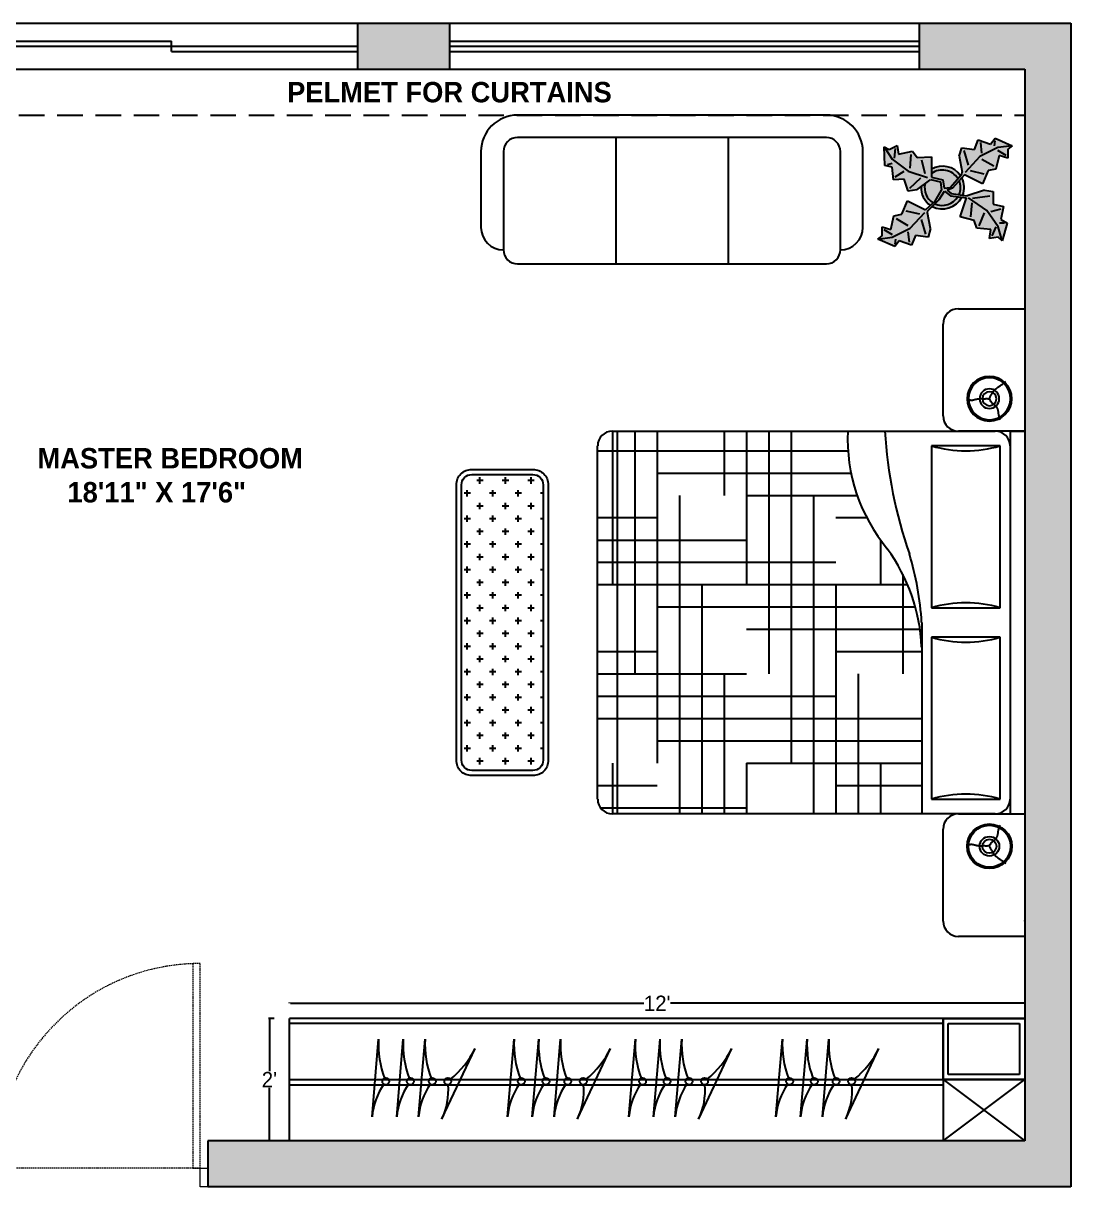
# Model space of a CAD drawing. Header units: inches. Extents: x 9636 to 21597, y -10243 to 557.
# Drawn here: x 15769.1 to 15974.3, y -7316.8 to -7088.8 of the extents above; entities that cross this region are included whole.
import ezdxf

# ---------------------------------------------------------------- set-up
doc = ezdxf.new("R2010")
doc.units = ezdxf.units.IN
doc.header["$MEASUREMENT"] = 0
for name, pattern in [('DASHED', [0.75, 0.5, -0.25]), ('DASHED2', [0.375, 0.25, -0.125]), ('HIDDEN', [0.375, 0.25, -0.125])]:
    doc.linetypes.add(name, pattern=pattern)
for name, color, linetype in [('A-Door-Frame', 1, 'Continuous'), ('A-Door-Swing', 8, 'HIDDEN'), ('IEL-HATCH-002', 7, 'Continuous'), ('TEFRİŞ', 11, 'Continuous')]:
    doc.layers.add(name, color=color, linetype=linetype)
doc.layers.add('Furniture', color=251, linetype='Continuous', lineweight=18)
doc.styles.add('HEMI', font='stylu.ttf')
doc.styles.add('MtXpl_Stylus_BT', font='')
doc.styles.get('MtXpl_Stylus_BT').set_extended_font_data('Stylus BT', bold=True)
pattern_1 = [(360, (15140.8, -3943.8), (744, 744), [744, -744]), (360, (15140.8, -4067.8), (744, 744), [744, -744]), (360, (15140.8, -4191.8), (744, 744), [744, -744]), (360, (15140.8, -4315.8), (744, 744), [744, -744]), (360, (15140.8, -4439.8), (744, 744), [744, -744]), (360, (15140.8, -4563.8), (744, 744), [744, -744]), (360, (15140.8, -4687.8), (744, 744), [744, -744]), (270, (15884.8, -3943.8), (-744, -744), [744, -744]), (270, (16008.8, -3943.8), (-744, -744), [744, -744]), (270, (16132.8, -3943.8), (-744, -744), [744, -744]), (270, (16256.8, -3943.8), (-744, -744), [744, -744]), (270, (16380.8, -3943.8), (-744, -744), [744, -744]), (270, (16504.8, -3943.8), (-744, -744), [744, -744]), (270, (16628.8, -3943.8), (-744, -744), [744, -744])]

msp = doc.modelspace()

# ---------------------------------------------------------------- hatches: boundary and pattern name
at = {"layer": 'IEL-HATCH-002', "true_color": 0x939598, "transparency": 33554687}
h = msp.add_hatch(color=252, dxfattribs=at)
h.dxf.hatch_style = 1
h.paths.add_polyline_path([(15546.79, -7088.83), (15504.29, -7088.83), (15504.29, -7190.83), (15507.96, -7190.83), (15513.29, -7190.83), (15513.29, -7102.83), (15518.29, -7102.83), (15518.29, -7097.83), (15546.79, -7097.83)])
h.paths.add_polyline_path([(15654.79, -7088.83), (15630.79, -7088.83), (15630.79, -7097.83), (15654.79, -7097.83)])
h.paths.add_polyline_path([(15733.29, -7088.83), (15654.79, -7088.83), (15654.79, -7307.83), (15661.29, -7307.83), (15661.29, -7097.83), (15733.29, -7097.83)])
h.paths.add_polyline_path([(15762.29, -7307.83), (15738.29, -7307.83), (15738.29, -7193.83), (15734.62, -7193.83), (15733.29, -7193.83), (15733.29, -7307.83), (15661.29, -7307.83), (15654.79, -7307.83), (15654.79, -7316.83), (15661.29, -7316.83), (15733.29, -7316.83), (15762.29, -7316.83), (15762.29, -7313.16)])
h.paths.add_polyline_path([(15654.79, -7307.83), (15513.29, -7307.83), (15513.29, -7288.12), (15513.29, -7244.83), (15522.79, -7244.83), (15522.79, -7239.83), (15513.29, -7239.83), (15513.29, -7232.83), (15504.29, -7232.83), (15504.29, -7316.83), (15654.79, -7316.83)])
h.paths.add_polyline_path([(15974.29, -7088.83), (15944.69, -7088.83), (15944.69, -7097.83), (15965.29, -7097.83), (15965.29, -7289.83), (15965.29, -7295.83), (15965.29, -7307.83), (15805.29, -7307.83), (15805.29, -7316.83), (15974.29, -7316.83)])
h.paths.add_polyline_path([(15852.69, -7088.83), (15834.69, -7088.83), (15834.69, -7097.83), (15852.69, -7097.83)], flags=17)
h.paths.add_polyline_path([(15761.69, -7088.83), (15733.29, -7088.83), (15733.29, -7163.83), (15738.29, -7163.83), (15738.29, -7097.83), (15761.69, -7097.83)])
h = msp.add_hatch(color=252, dxfattribs=at)
h.dxf.hatch_style = 1
h.set_gradient(color1=(88, 186, 72), color2=(19, 103, 52), name='CYLINDER')
h.paths.add_polyline_path([(15951.16, -7121.17), (15953.46, -7118.55), (15956.99, -7120.3), (15958.11, -7117.7), (15959.65, -7117.41), (15960.28, -7114.74), (15961.97, -7115.23), (15961.97, -7113.47), (15962.81, -7112.83), (15959.5, -7111.36), (15958.59, -7112.49), (15956.19, -7111.65), (15955.42, -7113.55), (15952.96, -7113.21), (15952.47, -7114.9), (15953.04, -7117.99), (15952.99, -7118.39), (15950.66, -7120.98), (15949.51, -7121.17), (15949.23, -7119.51), (15947.01, -7118.96), (15947.04, -7115.03), (15944.21, -7115.16), (15943.27, -7113.9), (15940.59, -7114.51), (15940.29, -7112.77), (15938.71, -7113.55), (15937.77, -7113.07), (15937.9, -7116.69), (15939.32, -7117.01), (15939.61, -7119.53), (15941.66, -7119.39), (15942.43, -7121.76), (15944.16, -7121.46), (15946.69, -7119.59), (15946.85, -7119.43), (15948.8, -7119.88), (15949.01, -7121.53), (15947.75, -7123.69), (15945.85, -7125.4), (15942.32, -7123.65), (15941.2, -7126.25), (15939.66, -7126.54), (15939.03, -7129.21), (15937.34, -7128.72), (15937.34, -7130.48), (15936.5, -7131.12), (15939.81, -7132.59), (15940.72, -7131.46), (15943.12, -7132.3), (15943.89, -7130.4), (15946.35, -7130.74), (15946.84, -7129.05), (15946.27, -7125.96), (15946.32, -7125.56), (15948.51, -7123.37), (15949.58, -7121.72), (15950.75, -7122.62), (15953.89, -7123.02), (15952.65, -7126.75), (15955.38, -7127.49), (15955.88, -7128.99), (15958.62, -7129.24), (15958.37, -7130.98), (15960.11, -7130.73), (15960.86, -7131.47), (15961.85, -7127.99), (15960.61, -7127.25), (15961.11, -7124.76), (15959.12, -7124.26), (15959.12, -7121.77), (15957.37, -7121.52), (15954.02, -7122.63), (15950.87, -7122.17), (15950.09, -7121.53)])
h = msp.add_hatch(color=252, dxfattribs=at)
h.dxf.hatch_style = 1
h.paths.add_polyline_path([(15947.02, -7118.26), (15947.01, -7118.96), (15949.23, -7119.51), (15949.51, -7121.17), (15950.66, -7120.98), (15952.21, -7119.26, 0.422139)])
h.paths.add_polyline_path([(15949.01, -7121.53), (15948.8, -7119.88), (15946.85, -7119.43), (15946.69, -7119.59), (15945.76, -7120.28, 0.320152), (15947.37, -7124.03), (15947.75, -7123.69)])
h.paths.add_polyline_path([(15952.23, -7122.8), (15950.75, -7122.62), (15949.58, -7121.72), (15948.51, -7123.37), (15947.65, -7124.23, 0.36519)])
h.paths.add_polyline_path([(15952.45, -7119.7), (15951.16, -7121.17), (15950.09, -7121.53), (15950.87, -7122.17), (15952.43, -7122.4, 0.188383)])
h = msp.add_hatch(color=252, dxfattribs=at)
h.dxf.hatch_style = 1
h.paths.add_polyline_path([(15947.02, -7117.41), (15947.02, -7118.26, -0.422139), (15952.21, -7119.26), (15952.72, -7118.7, 0.390322)])
h.paths.add_polyline_path([(15952.96, -7119.12), (15952.45, -7119.7, -0.188383), (15952.43, -7122.4), (15953.16, -7122.51, 0.204823)])
h.paths.add_polyline_path([(15952.98, -7122.9), (15952.23, -7122.8, -0.36519), (15947.65, -7124.23), (15947.16, -7124.71, 0.411659)])
h = msp.add_hatch(color=252, dxfattribs=at)
h.dxf.hatch_style = 1
h.paths.add_polyline_path([(15945.76, -7120.28), (15944.97, -7120.85, 0.259563), (15946.82, -7124.52), (15947.37, -7124.03, -0.320152)])
h = msp.add_hatch(dxfattribs=at)
h.set_pattern_fill('AR-PARQ1', color=252, scale=62, angle=-90)
h.set_pattern_definition(pattern_1)
h.paths.add_polyline_path([(15945.1, -7243.76), (15945.1, -7211.06, 0.147224), (15938.37, -7191.83, -0.185244), (15930.62, -7168.76), (15884.52, -7168.76, 0.414214), (15881.63, -7171.64), (15881.63, -7240.87, 0.414214), (15884.52, -7243.76)])
h = msp.add_hatch(dxfattribs=at)
h.set_pattern_fill('AR-PARQ1', color=252, scale=62, angle=-90)
h.set_pattern_definition(pattern_1)
h.paths.add_polyline_path([(15945.1, -7243.76), (15945.1, -7211.06, 0.147224), (15938.37, -7191.83, -0.185244), (15930.62, -7168.76), (15884.52, -7168.76, 0.414214), (15881.63, -7171.64), (15881.63, -7240.87, 0.414214), (15884.52, -7243.76)])
h = msp.add_hatch(dxfattribs=at)
h.set_pattern_fill('CROSS', color=252, scale=10, angle=90)
h.set_pattern_definition([(90, (16588.588, -10484.056), (-2.5, 2.5), [1.25, -3.75]), (180, (16589.213, -10483.431), (-2.5, -2.5), [1.25, -3.75])])
h.paths.add_polyline_path([(15856.97, -7177.26, 0.414214), (15854.97, -7179.26), (15854.97, -7233.26, 0.414214), (15856.97, -7235.26), (15868.97, -7235.26, 0.414214), (15870.97, -7233.26), (15870.97, -7179.26, 0.414214), (15868.97, -7177.26)])

# ---------------------------------------------------------------- linework, layer by layer
at = {"color": 252, "true_color": 0x939598}
for p, q in [((15733.29, -7088.83), (15974.29, -7088.83)), ((15834.69, -7097.83), (15834.69, -7088.83)), ((15852.69, -7097.83), (15852.69, -7088.83)), ((15944.69, -7097.83), (15944.69, -7088.83)), ((15974.29, -7088.83), (15974.29, -7316.83)), ((15761.69, -7092.33), (15798.19, -7092.33)), ((15798.19, -7094.33), (15798.19, -7092.33)), ((15852.69, -7092.33), (15944.69, -7092.33)), ((15761.69, -7093.33), (15834.69, -7093.33)), ((15798.19, -7094.33), (15834.69, -7094.33)), ((15852.69, -7093.33), (15944.69, -7093.33)), ((15852.69, -7094.33), (15944.69, -7094.33)), ((15738.29, -7097.83), (15965.29, -7097.83)), ((15965.29, -7097.83), (15965.29, -7289.83)), ((15926.43, -7106.83), (15865.93, -7106.83)), ((15885.18, -7111.23), (15885.18, -7135.98)), ((15907.18, -7111.23), (15907.18, -7135.98)), ((15937.9, -7116.69), (15937.77, -7113.07)), ((15937.77, -7113.07), (15938.71, -7113.55)), ((15937.77, -7113.07), (15939.33, -7115.44)), ((15938.71, -7113.55), (15940.29, -7112.77)), ((15939.8, -7115.29), (15939.97, -7113.4)), ((15940.29, -7112.77), (15940.59, -7114.51)), ((15952.47, -7114.9), (15952.96, -7113.21)), ((15952.96, -7113.21), (15955.42, -7113.55)), ((15955.42, -7113.55), (15956.19, -7111.65)), ((15956.19, -7111.65), (15958.59, -7112.49)), ((15959.99, -7113.19), (15956.48, -7114.96)), ((15956.62, -7112.21), (15956.83, -7114.25)), ((15958.59, -7112.49), (15959.5, -7111.36)), ((15959.43, -7111.85), (15959.29, -7112.84)), ((15959.5, -7111.36), (15962.81, -7112.83)), ((15962.81, -7112.83), (15959.99, -7113.19)), ((15962.81, -7112.83), (15961.97, -7113.47)), ((15961.97, -7113.47), (15961.97, -7115.23)), ((15858.78, -7113.98), (15858.78, -7128.83)), ((15933.58, -7128.83), (15933.58, -7113.98)), ((15939.33, -7115.44), (15942.46, -7117.82)), ((15940.59, -7114.51), (15943.27, -7113.9)), ((15942.95, -7114.52), (15942.78, -7117.2)), ((15943.27, -7113.9), (15944.21, -7115.16)), ((15944.21, -7115.16), (15947.04, -7115.03)), ((15945.76, -7118.32), (15945.15, -7115.64)), ((15947.04, -7115.03), (15947.01, -7118.96)), ((15952.47, -7114.9), (15953.04, -7117.99)), ((15953.38, -7113.77), (15954.23, -7116.65)), ((15956.48, -7114.96), (15953.59, -7118.05)), ((15959.23, -7116.85), (15956.9, -7115.52)), ((15960.28, -7114.74), (15959.65, -7117.41)), ((15959.93, -7113.68), (15961.55, -7114.66)), ((15961.97, -7115.23), (15960.28, -7114.74)), ((15939.32, -7117.01), (15937.9, -7116.69)), ((15938.38, -7116.53), (15939.32, -7116.23)), ((15939.61, -7119.53), (15939.32, -7117.01)), ((15939.93, -7118.91), (15941.67, -7117.82)), ((15942.46, -7117.82), (15946.22, -7119.04)), ((15952.99, -7118.39), (15953.04, -7117.99)), ((15954.59, -7117.7), (15957.26, -7118.33)), ((15958.11, -7117.7), (15956.99, -7120.3)), ((15959.65, -7117.41), (15958.11, -7117.7)), ((15941.66, -7119.39), (15939.61, -7119.53)), ((15942.43, -7121.76), (15941.66, -7119.39)), ((15942.75, -7121.13), (15944.96, -7119.1)), ((15944.16, -7121.46), (15946.69, -7119.59)), ((15946.69, -7119.59), (15946.85, -7119.43)), ((15946.85, -7119.43), (15948.8, -7119.88)), ((15947.01, -7118.96), (15949.23, -7119.51)), ((15948.8, -7119.88), (15948.8, -7119.88)), ((15948.8, -7119.88), (15949.01, -7121.53)), ((15949.23, -7119.51), (15949.51, -7121.17)), ((15950.66, -7120.98), (15952.99, -7118.39)), ((15953.46, -7118.55), (15951.16, -7121.17)), ((15956.99, -7120.3), (15953.46, -7118.55)), ((15944.16, -7121.46), (15942.43, -7121.76)), ((15947.75, -7123.69), (15949.01, -7121.53)), ((15948.51, -7123.37), (15949.58, -7121.72)), ((15949.51, -7121.17), (15950.66, -7120.98)), ((15949.58, -7121.72), (15950.75, -7122.62)), ((15951.16, -7121.17), (15950.09, -7121.53)), ((15950.09, -7121.53), (15950.87, -7122.17)), ((15950.75, -7122.62), (15953.89, -7123.02)), ((15950.87, -7122.17), (15954.02, -7122.63)), ((15957.37, -7121.52), (15954.02, -7122.63)), ((15955.05, -7123.08), (15958.46, -7122.67)), ((15957.37, -7121.52), (15959.12, -7121.77)), ((15959.12, -7121.77), (15959.12, -7124.26)), ((15941.2, -7126.25), (15942.32, -7123.65)), ((15942.32, -7123.65), (15945.85, -7125.4)), ((15947.75, -7123.69), (15945.85, -7125.4)), ((15946.32, -7125.56), (15948.51, -7123.37)), ((15952.65, -7126.75), (15953.89, -7123.02)), ((15957.87, -7125.5), (15954.25, -7123.03)), ((15954.89, -7124.01), (15954.64, -7126.75)), ((15959.12, -7124.26), (15961.11, -7124.76)), ((15961.11, -7124.76), (15960.61, -7127.25)), ((15939.03, -7129.21), (15939.66, -7126.54)), ((15939.66, -7126.54), (15941.2, -7126.25)), ((15940.08, -7127.1), (15942.41, -7128.43)), ((15944.72, -7126.25), (15942.05, -7125.62)), ((15942.83, -7128.99), (15945.72, -7125.94)), ((15946.27, -7125.96), (15946.32, -7125.56)), ((15946.84, -7129.05), (15946.27, -7125.96)), ((15955.38, -7127.49), (15952.65, -7126.75)), ((15956.38, -7128.49), (15957.37, -7126)), ((15960.11, -7128.74), (15957.87, -7125.5)), ((15960.61, -7125.26), (15958.62, -7125.75)), ((15960.61, -7127.25), (15961.85, -7127.99)), ((15937.34, -7130.48), (15937.34, -7128.72)), ((15937.34, -7128.72), (15939.03, -7129.21)), ((15939.38, -7130.27), (15937.76, -7129.29)), ((15939.31, -7130.76), (15942.83, -7128.99)), ((15945.93, -7130.18), (15945.08, -7127.3)), ((15946.84, -7129.05), (15946.35, -7130.74)), ((15955.88, -7128.99), (15955.38, -7127.49)), ((15958.62, -7129.24), (15955.88, -7128.99)), ((15958.37, -7130.98), (15958.62, -7129.24)), ((15959.61, -7128.74), (15958.87, -7130.48)), ((15960.86, -7131.47), (15960.11, -7128.74)), ((15961.35, -7127.99), (15960.36, -7127.99)), ((15961.85, -7127.99), (15960.86, -7131.47)), ((15936.5, -7131.12), (15937.34, -7130.48)), ((15936.5, -7131.12), (15939.31, -7130.76)), ((15939.81, -7132.59), (15936.5, -7131.12)), ((15940.72, -7131.46), (15939.81, -7132.59)), ((15939.88, -7132.1), (15940.02, -7131.11)), ((15943.12, -7132.3), (15940.72, -7131.46)), ((15942.69, -7131.74), (15942.48, -7129.7)), ((15943.89, -7130.4), (15943.12, -7132.3)), ((15946.35, -7130.74), (15943.89, -7130.4)), ((15960.11, -7130.73), (15958.37, -7130.98)), ((15960.86, -7131.47), (15960.11, -7130.73)), ((15952.29, -7144.76), (15965.29, -7144.76)), ((15965.29, -7144.76), (15965.29, -7168.76)), ((15949.29, -7165.76), (15949.29, -7147.76)), ((15965.29, -7168.76), (15952.29, -7168.76)), ((15952.29, -7243.76), (15965.29, -7243.76)), ((15965.29, -7243.76), (15965.29, -7267.76)), ((15949.29, -7264.76), (15949.29, -7246.76)), ((15965.29, -7264.76), (15965.29, -7264.63)), ((15965.29, -7267.76), (15952.29, -7267.76)), ((15821.29, -7280.83), (15821.29, -7280.7)), ((15821.47, -7280.88), (15890.67, -7280.88)), ((15965.11, -7280.88), (15895.91, -7280.88)), ((15818.29, -7283.83), (15817.16, -7283.83)), ((15817.34, -7284.01), (15817.34, -7294.21)), ((15965.29, -7283.83), (15821.29, -7283.83)), ((15821.29, -7307.83), (15821.29, -7283.83)), ((15949.29, -7283.83), (15949.29, -7307.83)), ((15949.29, -7283.83), (15965.29, -7283.83)), ((15949.29, -7295.83), (15949.29, -7283.83)), ((15965.29, -7283.83), (15965.29, -7307.83)), ((15965.29, -7283.83), (15965.29, -7295.83)), ((15949.29, -7284.83), (15821.29, -7284.83)), ((15950.29, -7284.83), (15964.29, -7284.83)), ((15950.29, -7294.83), (15950.29, -7284.83)), ((15964.29, -7284.83), (15964.29, -7294.83)), ((15821.29, -7295.83), (15965.29, -7295.83)), ((15965.29, -7295.83), (15949.29, -7295.83)), ((15949.29, -7307.83), (15965.29, -7295.83)), ((15949.29, -7295.83), (15965.29, -7307.83)), ((15964.29, -7294.83), (15950.29, -7294.83)), ((15817.34, -7307.65), (15817.34, -7297.45)), ((15821.29, -7296.83), (15949.29, -7296.83)), ((15965.29, -7307.83), (15805.29, -7307.83)), ((15805.29, -7307.83), (15805.29, -7316.83)), ((15818.29, -7307.83), (15817.16, -7307.83)), ((15974.29, -7316.83), (15805.29, -7316.83))]:
    msp.add_line(p, q, dxfattribs=at)
at = {"color": 252, "linetype": 'DASHED', "ltscale": 10, "true_color": 0x939598}
msp.add_line((15738.29, -7106.83), (15965.29, -7106.83), dxfattribs=at)
at = {"color": 252, "linetype": 'ByBlock', "true_color": 0x939598}
for p, q in [((15884.52, -7168.76), (15959.52, -7168.76)), ((15962.4, -7168.76), (15962.4, -7243.76)), ((15962.4, -7168.76), (15965.29, -7168.76)), ((15965.29, -7168.76), (15965.29, -7243.76)), ((15881.63, -7240.87), (15881.63, -7171.64)), ((15960.48, -7171.64), (15947.02, -7171.64)), ((15947.02, -7171.64), (15947.02, -7203.37)), ((15960.48, -7203.37), (15960.48, -7171.64)), ((15947.02, -7203.37), (15960.48, -7203.37)), ((15945.1, -7206.26), (15945.1, -7243.76)), ((15947.02, -7209.14), (15947.02, -7240.87)), ((15960.48, -7209.14), (15947.02, -7209.14)), ((15960.48, -7240.87), (15960.48, -7209.14)), ((15947.02, -7240.87), (15960.48, -7240.87)), ((15959.52, -7243.76), (15884.52, -7243.76)), ((15962.4, -7243.76), (15965.29, -7243.76))]:
    msp.add_line(p, q, dxfattribs=at)
at = {"color": 252, "true_color": 0x939598}
for points in [[(15865.93, -7135.98), (15926.43, -7135.98, 0.414214), (15929.18, -7133.23), (15929.18, -7113.98, 0.414214), (15926.43, -7111.23), (15865.93, -7111.23, 0.414214), (15863.18, -7113.98), (15863.18, -7133.23, 0.414214)], [(15856.97, -7176.26), (15868.97, -7176.26, -0.414214), (15871.97, -7179.26), (15871.97, -7233.26, -0.414214), (15868.97, -7236.26), (15856.97, -7236.26, -0.414214), (15853.97, -7233.26), (15853.97, -7179.26, -0.414214)], [(15856.97, -7177.26), (15868.97, -7177.26, -0.414214), (15870.97, -7179.26), (15870.97, -7233.26, -0.414214), (15868.97, -7235.26), (15856.97, -7235.26, -0.414214), (15854.97, -7233.26), (15854.97, -7179.26, -0.414214)]]:
    msp.add_lwpolyline(points, format="xyb", close=True, dxfattribs=at)
for centre, radius, start, end in [((15865.93, -7113.98), 7.15, 90, 180), ((15926.43, -7113.98), 7.15, 0, 90), ((15949.17, -7121.14), 4.31, 34.6099, 120.1028), ((15949.13, -7121.29), 3.69, 33.3774, 124.9414), ((15949.19, -7121.03), 3.52, 167.7009, 238.6725), ((15948.98, -7121.03), 3.71, 338.2396, 20.9137), ((15949.1, -7121.05), 4.31, 340.2076, 26.5091), ((15949.19, -7121.03), 4.22, 177.6517, 235.8548), ((15949.15, -7120.87), 4.33, 242.5812, 332.0847), ((15949.09, -7120.8), 3.72, 247.3711, 327.472), ((15863.18, -7128.83), 4.4, 180, 270), ((15929.18, -7128.83), 4.4, 270, 0), ((15952.29, -7147.76), 3, 90, 180), ((15952.29, -7165.76), 3, 180, 270), ((15952.29, -7246.76), 3, 90, 180), ((15952.29, -7264.76), 3, 180, 270)]:
    msp.add_arc(centre, radius, start, end, dxfattribs=at)
at = {"color": 252, "linetype": 'ByBlock', "true_color": 0x939598}
for centre, radius, start, end in [((15884.52, -7171.64), 2.88, 90, 180), ((15964.57, -7170.2), 33.98, 177.5673, 219.5461), ((16026.43, -7163.55), 88.69, 183.3665, 199.2534), ((15959.52, -7171.64), 2.88, 0, 90), ((15953.75, -7148.56), 24.04, 253.7398, 286.2602), ((15909.78, -7212.63), 35.35, 2.5398, 36.0403), ((15887.6, -7209.58), 57.59, 3.3065, 16.9429), ((15953.75, -7226.45), 24.04, 73.7398, 106.2602), ((15953.75, -7186.06), 24.04, 253.7398, 286.2602), ((15884.52, -7240.87), 2.88, 180, 270), ((15953.75, -7263.95), 24.04, 73.7398, 106.2602), ((15959.52, -7240.87), 2.88, 270, 0)]:
    msp.add_arc(centre, radius, start, end, dxfattribs=at)
at = {"color": 252, "true_color": 0x939598}
for points in [[(15965.11, -7264.78), (15965.11, -7264.84), (15965.29, -7264.81)], [(15821.47, -7280.85), (15821.47, -7280.91), (15821.29, -7280.88)], [(15817.31, -7284.01), (15817.37, -7284.01), (15817.34, -7283.83)], [(15817.31, -7307.65), (15817.37, -7307.65), (15817.34, -7307.83)]]:
    msp.add_solid(points, dxfattribs=at)
at = {"layer": 'A-Door-Frame', "color": 252, "lineweight": 5, "true_color": 0x939598}
msp.add_line((15805.29, -7316.83), (15805.29, -7313.16), dxfattribs=at)
msp.add_lwpolyline([(15805.29, -7316.83), (15803.82, -7316.83), (15803.82, -7313.16), (15805.29, -7313.16)], dxfattribs=at)
at = {"layer": 'A-Door-Swing', "color": 252, "linetype": 'DASHED2', "lineweight": 5, "true_color": 0x939598}
msp.add_line((15803.46, -7313.16), (15763.4, -7313.16), dxfattribs=at)
msp.add_lwpolyline([(15803.82, -7313.16), (15803.82, -7273.09), (15802.36, -7273.09), (15802.36, -7313.16)], close=True, dxfattribs=at)
msp.add_arc((15803.82, -7313.16), 40.07, 90, 180, dxfattribs=at)
at = {"layer": 'Furniture', "color": 252, "lineweight": -2, "true_color": 0x939598}
for p, q in [((15837.46, -7303.14), (15838.74, -7287.94)), ((15842.28, -7303.14), (15843.56, -7287.94)), ((15846.56, -7303.14), (15847.85, -7287.94)), ((15863.99, -7303.14), (15865.27, -7287.94)), ((15868.82, -7303.14), (15870.1, -7287.94)), ((15873.1, -7303.14), (15874.38, -7287.94)), ((15887.74, -7303.14), (15889.02, -7287.94)), ((15892.56, -7303.14), (15893.85, -7287.94)), ((15896.84, -7303.14), (15898.13, -7287.94)), ((15916.55, -7303.14), (15917.83, -7287.94)), ((15921.37, -7303.14), (15922.65, -7287.94)), ((15925.65, -7303.14), (15926.94, -7287.94)), ((15851.14, -7303.55), (15857.63, -7289.74)), ((15877.68, -7303.55), (15884.17, -7289.74)), ((15901.43, -7303.55), (15907.92, -7289.74)), ((15930.23, -7303.55), (15936.72, -7289.74))]:
    msp.add_line(p, q, dxfattribs=at)
for centre in [(15840.15, -7296.19), (15844.97, -7296.19), (15849.25, -7296.19), (15852.29, -7296.19), (15866.68, -7296.19), (15871.51, -7296.19), (15875.79, -7296.19), (15878.82, -7296.19), (15890.43, -7296.19), (15895.25, -7296.19), (15899.54, -7296.19), (15902.57, -7296.19), (15919.24, -7296.19), (15924.06, -7296.19), (15928.34, -7296.19), (15931.38, -7296.19)]:
    msp.add_circle(centre, 0.673, dxfattribs=at)
for centre, radius, start, end in [((15857.33, -7289.01), 18.62, 176.6903, 200.6016), ((15862.15, -7289.01), 18.62, 176.6903, 200.6016), ((15866.43, -7289.01), 18.62, 176.6903, 200.6016), ((15883.86, -7289.01), 18.62, 176.6903, 200.6016), ((15888.68, -7289.01), 18.62, 176.6903, 200.6016), ((15892.97, -7289.01), 18.62, 176.6903, 200.6016), ((15907.61, -7289.01), 18.62, 176.6903, 200.6016), ((15912.43, -7289.01), 18.62, 176.6903, 200.6016), ((15916.71, -7289.01), 18.62, 176.6903, 200.6016), ((15936.42, -7289.01), 18.62, 176.6903, 200.6016), ((15941.24, -7289.01), 18.62, 176.6903, 200.6016), ((15945.52, -7289.01), 18.62, 176.6903, 200.6016), ((15841, -7281.38), 18.62, 309.3984, 333.3097), ((15867.54, -7281.38), 18.62, 309.3984, 333.3097), ((15891.28, -7281.38), 18.62, 309.3984, 333.3097), ((15920.09, -7281.38), 18.62, 309.3984, 333.3097), ((15850.6, -7304.23), 13.19, 145.3487, 175.2486), ((15855.43, -7304.23), 13.19, 145.3487, 175.2486), ((15859.71, -7304.23), 13.19, 145.3487, 175.2486), ((15839.21, -7297.93), 13.19, 334.7514, 4.6513), ((15877.14, -7304.23), 13.19, 145.3487, 175.2486), ((15881.96, -7304.23), 13.19, 145.3487, 175.2486), ((15886.24, -7304.23), 13.19, 145.3487, 175.2486), ((15865.75, -7297.93), 13.19, 334.7514, 4.6513), ((15900.89, -7304.23), 13.19, 145.3487, 175.2486), ((15905.71, -7304.23), 13.19, 145.3487, 175.2486), ((15909.99, -7304.23), 13.19, 145.3487, 175.2486), ((15889.49, -7297.93), 13.19, 334.7514, 4.6513), ((15929.69, -7304.23), 13.19, 145.3487, 175.2486), ((15934.52, -7304.23), 13.19, 145.3487, 175.2486), ((15938.8, -7304.23), 13.19, 145.3487, 175.2486), ((15918.3, -7297.93), 13.19, 334.7514, 4.6513)]:
    msp.add_arc(centre, radius, start, end, dxfattribs=at)
at = {"layer": 'IEL-HATCH-002', "color": 252, "linetype": 'Continuous', "true_color": 0x939598, "transparency": 33554687}
for p, q in [((15884.54, -7168.76), (15884.54, -7198.84)), ((15888.91, -7168.76), (15888.91, -7216.34)), ((15893.29, -7168.76), (15893.29, -7233.84)), ((15906.41, -7168.76), (15906.41, -7181.34)), ((15910.79, -7168.76), (15910.79, -7198.84)), ((15915.16, -7168.76), (15915.16, -7216.34)), ((15919.54, -7168.76), (15919.54, -7233.84)), ((15881.63, -7172.59), (15930.67, -7172.59)), ((15893.29, -7176.96), (15931.27, -7176.96)), ((15897.66, -7181.34), (15897.66, -7243.76)), ((15910.79, -7181.34), (15932.47, -7181.34)), ((15923.91, -7181.34), (15923.91, -7243.76)), ((15881.63, -7185.71), (15893.29, -7185.71)), ((15928.29, -7185.71), (15934.34, -7185.71)), ((15881.63, -7190.09), (15910.79, -7190.09)), ((15937.04, -7190.12), (15937.04, -7198.84)), ((15881.63, -7194.46), (15928.29, -7194.46)), ((15941.41, -7196.85), (15941.41, -7216.34)), ((15881.63, -7198.84), (15942.33, -7198.84)), ((15902.04, -7198.84), (15902.04, -7243.76)), ((15928.29, -7198.84), (15928.29, -7243.76)), ((15893.29, -7203.21), (15943.85, -7203.21)), ((15910.79, -7207.59), (15944.77, -7207.59)), ((15881.63, -7211.96), (15893.29, -7211.96)), ((15928.29, -7211.96), (15945.1, -7211.96)), ((15881.63, -7216.34), (15910.79, -7216.34)), ((15906.41, -7216.34), (15906.41, -7243.76)), ((15932.66, -7216.34), (15932.66, -7243.76)), ((15881.63, -7220.71), (15928.29, -7220.71)), ((15881.63, -7225.09), (15945.1, -7225.09)), ((15893.29, -7229.46), (15945.1, -7229.46)), ((15884.54, -7233.84), (15884.54, -7243.76)), ((15910.79, -7233.84), (15910.79, -7243.76)), ((15910.79, -7233.84), (15945.1, -7233.84)), ((15937.04, -7233.84), (15937.04, -7243.76)), ((15881.63, -7238.21), (15893.29, -7238.21)), ((15928.29, -7238.21), (15945.1, -7238.21)), ((15882.2, -7242.59), (15910.79, -7242.59))]:
    msp.add_line(p, q, dxfattribs=at)
at = {"layer": 'TEFRİŞ', "color": 252, "linetype": 'Continuous', "true_color": 0x939598}
for p, q in [((15961.21, -7159.3), (15961.38, -7159.16)), ((15961.21, -7159.3), (15961.38, -7159.16)), ((15961.38, -7159.16), (15961.56, -7159)), ((15961.38, -7159.16), (15961.56, -7159)), ((15958.83, -7161.5), (15958.89, -7161.41)), ((15958.83, -7161.5), (15958.89, -7161.41)), ((15958.89, -7161.41), (15958.94, -7161.32)), ((15958.89, -7161.41), (15958.94, -7161.32)), ((15958.94, -7161.32), (15958.99, -7161.24)), ((15958.94, -7161.32), (15958.99, -7161.24)), ((15958.99, -7161.24), (15959.03, -7161.16)), ((15958.99, -7161.24), (15959.03, -7161.16)), ((15959.03, -7161.16), (15959.08, -7161.09)), ((15959.03, -7161.16), (15959.08, -7161.09)), ((15959.08, -7161.09), (15959.13, -7161.02)), ((15959.08, -7161.09), (15959.13, -7161.02)), ((15959.13, -7161.02), (15959.18, -7160.95)), ((15959.13, -7161.02), (15959.18, -7160.95)), ((15959.18, -7160.95), (15959.23, -7160.88)), ((15959.18, -7160.95), (15959.23, -7160.88)), ((15959.23, -7160.88), (15959.28, -7160.81)), ((15959.23, -7160.88), (15959.28, -7160.81)), ((15959.28, -7160.81), (15959.34, -7160.75)), ((15959.28, -7160.81), (15959.34, -7160.75)), ((15959.34, -7160.75), (15959.4, -7160.68)), ((15959.34, -7160.75), (15959.4, -7160.68)), ((15959.4, -7160.68), (15959.46, -7160.62)), ((15959.4, -7160.68), (15959.46, -7160.62)), ((15959.46, -7160.62), (15959.52, -7160.56)), ((15959.46, -7160.62), (15959.52, -7160.56)), ((15959.52, -7160.56), (15959.59, -7160.49)), ((15959.52, -7160.56), (15959.59, -7160.49)), ((15959.59, -7160.49), (15959.66, -7160.43)), ((15959.59, -7160.49), (15959.66, -7160.43)), ((15959.66, -7160.43), (15959.73, -7160.37)), ((15959.66, -7160.43), (15959.73, -7160.37)), ((15959.73, -7160.37), (15959.8, -7160.31)), ((15959.73, -7160.37), (15959.8, -7160.31)), ((15959.8, -7160.31), (15959.88, -7160.25)), ((15959.8, -7160.31), (15959.88, -7160.25)), ((15959.88, -7160.25), (15959.96, -7160.19)), ((15959.88, -7160.25), (15959.96, -7160.19)), ((15959.96, -7160.19), (15960.04, -7160.13)), ((15959.96, -7160.19), (15960.04, -7160.13)), ((15960.04, -7160.13), (15960.13, -7160.07)), ((15960.04, -7160.13), (15960.13, -7160.07)), ((15960.13, -7160.07), (15960.22, -7160)), ((15960.13, -7160.07), (15960.22, -7160)), ((15960.22, -7160), (15960.32, -7159.94)), ((15960.22, -7160), (15960.32, -7159.94)), ((15960.32, -7159.94), (15960.42, -7159.87)), ((15960.32, -7159.94), (15960.42, -7159.87)), ((15960.42, -7159.87), (15960.53, -7159.79)), ((15960.42, -7159.87), (15960.53, -7159.79)), ((15960.53, -7159.79), (15960.65, -7159.71)), ((15960.53, -7159.79), (15960.65, -7159.71)), ((15960.65, -7159.71), (15960.77, -7159.62)), ((15960.65, -7159.71), (15960.77, -7159.62)), ((15960.77, -7159.62), (15960.91, -7159.53)), ((15960.77, -7159.62), (15960.91, -7159.53)), ((15960.91, -7159.53), (15961.05, -7159.42)), ((15960.91, -7159.53), (15961.05, -7159.42)), ((15961.05, -7159.42), (15961.21, -7159.3)), ((15961.05, -7159.42), (15961.21, -7159.3)), ((15953.98, -7162.51), (15953.85, -7162.46)), ((15953.98, -7162.51), (15953.85, -7162.46)), ((15954.11, -7162.55), (15953.98, -7162.51)), ((15954.11, -7162.55), (15953.98, -7162.51)), ((15954.24, -7162.6), (15954.11, -7162.55)), ((15954.24, -7162.6), (15954.11, -7162.55)), ((15954.36, -7162.64), (15954.24, -7162.6)), ((15954.36, -7162.64), (15954.24, -7162.6)), ((15954.48, -7162.67), (15954.36, -7162.64)), ((15954.48, -7162.67), (15954.36, -7162.64)), ((15954.59, -7162.7), (15954.48, -7162.67)), ((15954.59, -7162.7), (15954.48, -7162.67)), ((15954.7, -7162.72), (15954.59, -7162.7)), ((15954.7, -7162.72), (15954.59, -7162.7)), ((15954.8, -7162.73), (15954.7, -7162.72)), ((15954.8, -7162.73), (15954.7, -7162.72)), ((15954.9, -7162.73), (15954.8, -7162.73)), ((15954.9, -7162.73), (15954.8, -7162.73)), ((15954.99, -7162.73), (15954.9, -7162.73)), ((15954.99, -7162.73), (15954.9, -7162.73)), ((15955.08, -7162.72), (15954.99, -7162.73)), ((15955.08, -7162.72), (15954.99, -7162.73)), ((15955.16, -7162.7), (15955.08, -7162.72)), ((15955.16, -7162.7), (15955.08, -7162.72)), ((15955.25, -7162.68), (15955.16, -7162.7)), ((15955.25, -7162.68), (15955.16, -7162.7)), ((15955.33, -7162.66), (15955.25, -7162.68)), ((15955.33, -7162.66), (15955.25, -7162.68)), ((15955.41, -7162.64), (15955.33, -7162.66)), ((15955.41, -7162.64), (15955.33, -7162.66)), ((15955.49, -7162.62), (15955.41, -7162.64)), ((15955.49, -7162.62), (15955.41, -7162.64)), ((15955.57, -7162.6), (15955.49, -7162.62)), ((15955.57, -7162.6), (15955.49, -7162.62)), ((15955.65, -7162.58), (15955.57, -7162.6)), ((15955.65, -7162.58), (15955.57, -7162.6)), ((15955.73, -7162.56), (15955.65, -7162.58)), ((15955.73, -7162.56), (15955.65, -7162.58)), ((15955.8, -7162.54), (15955.73, -7162.56)), ((15955.8, -7162.54), (15955.73, -7162.56)), ((15955.88, -7162.53), (15955.8, -7162.54)), ((15955.88, -7162.53), (15955.8, -7162.54)), ((15955.96, -7162.51), (15955.88, -7162.53)), ((15955.96, -7162.51), (15955.88, -7162.53)), ((15956.04, -7162.5), (15955.96, -7162.51)), ((15956.04, -7162.5), (15955.96, -7162.51)), ((15956.11, -7162.49), (15956.04, -7162.5)), ((15956.11, -7162.49), (15956.04, -7162.5)), ((15956.19, -7162.48), (15956.11, -7162.49)), ((15956.19, -7162.48), (15956.11, -7162.49)), ((15956.27, -7162.47), (15956.19, -7162.48)), ((15956.27, -7162.47), (15956.19, -7162.48)), ((15956.34, -7162.46), (15956.27, -7162.47)), ((15956.34, -7162.46), (15956.27, -7162.47)), ((15956.42, -7162.46), (15956.34, -7162.46)), ((15956.42, -7162.46), (15956.34, -7162.46)), ((15956.5, -7162.45), (15956.42, -7162.46)), ((15956.5, -7162.45), (15956.42, -7162.46)), ((15956.57, -7162.45), (15956.5, -7162.45)), ((15956.57, -7162.45), (15956.5, -7162.45)), ((15956.65, -7162.45), (15956.57, -7162.45)), ((15956.65, -7162.45), (15956.57, -7162.45)), ((15956.73, -7162.45), (15956.65, -7162.45)), ((15956.73, -7162.45), (15956.65, -7162.45)), ((15956.82, -7162.45), (15956.73, -7162.45)), ((15956.82, -7162.45), (15956.73, -7162.45)), ((15956.9, -7162.45), (15956.82, -7162.45)), ((15956.9, -7162.45), (15956.82, -7162.45)), ((15956.99, -7162.46), (15956.9, -7162.45)), ((15956.99, -7162.46), (15956.9, -7162.45)), ((15957.08, -7162.46), (15956.99, -7162.46)), ((15957.08, -7162.46), (15956.99, -7162.46)), ((15957.17, -7162.46), (15957.08, -7162.46)), ((15957.17, -7162.46), (15957.08, -7162.46)), ((15957.26, -7162.46), (15957.17, -7162.46)), ((15957.26, -7162.46), (15957.17, -7162.46)), ((15957.36, -7162.46), (15957.26, -7162.46)), ((15957.36, -7162.46), (15957.26, -7162.46)), ((15957.46, -7162.46), (15957.36, -7162.46)), ((15957.46, -7162.46), (15957.36, -7162.46)), ((15957.56, -7162.46), (15957.46, -7162.46)), ((15957.56, -7162.46), (15957.46, -7162.46)), ((15957.68, -7162.45), (15957.56, -7162.46)), ((15957.68, -7162.45), (15957.56, -7162.46)), ((15957.81, -7162.45), (15957.68, -7162.45)), ((15957.81, -7162.45), (15957.68, -7162.45)), ((15957.95, -7162.45), (15957.81, -7162.45)), ((15957.95, -7162.45), (15957.81, -7162.45)), ((15958.11, -7162.46), (15957.95, -7162.45)), ((15958.11, -7162.46), (15957.95, -7162.45)), ((15958.3, -7162.47), (15958.11, -7162.46)), ((15958.3, -7162.47), (15958.11, -7162.46)), ((15958.24, -7162.57), (15958.33, -7162.38)), ((15958.24, -7162.57), (15958.33, -7162.38)), ((15958.51, -7162.48), (15958.3, -7162.47)), ((15958.51, -7162.48), (15958.3, -7162.47)), ((15958.31, -7162.38), (15958.42, -7162.59)), ((15958.31, -7162.38), (15958.42, -7162.59)), ((15958.33, -7162.38), (15958.42, -7162.21)), ((15958.33, -7162.38), (15958.42, -7162.21)), ((15958.42, -7162.21), (15958.5, -7162.06)), ((15958.42, -7162.21), (15958.5, -7162.06)), ((15958.42, -7162.59), (15958.53, -7162.77)), ((15958.42, -7162.59), (15958.53, -7162.77)), ((15958.5, -7162.06), (15958.58, -7161.92)), ((15958.5, -7162.06), (15958.58, -7161.92)), ((15958.53, -7162.77), (15958.64, -7162.93)), ((15958.53, -7162.77), (15958.64, -7162.93)), ((15958.58, -7161.92), (15958.65, -7161.8)), ((15958.58, -7161.92), (15958.65, -7161.8)), ((15958.64, -7162.93), (15958.74, -7163.06)), ((15958.64, -7162.93), (15958.74, -7163.06)), ((15958.65, -7161.8), (15958.72, -7161.69)), ((15958.65, -7161.8), (15958.72, -7161.69)), ((15958.72, -7161.69), (15958.78, -7161.59)), ((15958.72, -7161.69), (15958.78, -7161.59)), ((15958.74, -7163.06), (15958.85, -7163.18)), ((15958.74, -7163.06), (15958.85, -7163.18)), ((15958.78, -7161.59), (15958.83, -7161.5)), ((15958.78, -7161.59), (15958.83, -7161.5)), ((15958.85, -7163.18), (15958.95, -7163.29)), ((15958.85, -7163.18), (15958.95, -7163.29)), ((15958.95, -7163.29), (15959.05, -7163.38)), ((15958.95, -7163.29), (15959.05, -7163.38)), ((15959.05, -7163.38), (15959.14, -7163.46)), ((15959.05, -7163.38), (15959.14, -7163.46)), ((15959.14, -7163.46), (15959.23, -7163.54)), ((15959.14, -7163.46), (15959.23, -7163.54)), ((15959.23, -7163.54), (15959.32, -7163.62)), ((15959.23, -7163.54), (15959.32, -7163.62)), ((15959.32, -7163.62), (15959.4, -7163.69)), ((15959.32, -7163.62), (15959.4, -7163.69)), ((15959.4, -7163.69), (15959.48, -7163.76)), ((15959.4, -7163.69), (15959.48, -7163.76)), ((15959.48, -7163.76), (15959.55, -7163.82)), ((15959.48, -7163.76), (15959.55, -7163.82)), ((15959.55, -7163.82), (15959.61, -7163.89)), ((15959.55, -7163.82), (15959.61, -7163.89)), ((15959.61, -7163.89), (15959.67, -7163.96)), ((15959.61, -7163.89), (15959.67, -7163.96)), ((15959.67, -7163.96), (15959.73, -7164.02)), ((15959.67, -7163.96), (15959.73, -7164.02)), ((15959.73, -7164.02), (15959.78, -7164.09)), ((15959.73, -7164.02), (15959.78, -7164.09)), ((15959.78, -7164.09), (15959.82, -7164.16)), ((15959.78, -7164.09), (15959.82, -7164.16)), ((15959.82, -7164.16), (15959.86, -7164.23)), ((15959.82, -7164.16), (15959.86, -7164.23)), ((15959.86, -7164.23), (15959.9, -7164.3)), ((15959.86, -7164.23), (15959.9, -7164.3)), ((15959.9, -7164.3), (15959.93, -7164.38)), ((15959.9, -7164.3), (15959.93, -7164.38)), ((15959.93, -7164.38), (15959.95, -7164.45)), ((15959.93, -7164.38), (15959.95, -7164.45)), ((15959.95, -7164.45), (15959.98, -7164.52)), ((15959.95, -7164.45), (15959.98, -7164.52)), ((15959.98, -7164.52), (15960, -7164.6)), ((15959.98, -7164.52), (15960, -7164.6)), ((15960, -7164.6), (15960.01, -7164.67)), ((15960, -7164.6), (15960.01, -7164.67)), ((15960.01, -7164.67), (15960.03, -7164.75)), ((15960.01, -7164.67), (15960.03, -7164.75)), ((15960.03, -7164.75), (15960.04, -7164.82)), ((15960.03, -7164.75), (15960.04, -7164.82)), ((15960.04, -7164.82), (15960.05, -7164.89)), ((15960.04, -7164.82), (15960.05, -7164.89)), ((15960.05, -7164.89), (15960.06, -7164.97)), ((15960.05, -7164.89), (15960.06, -7164.97)), ((15960.06, -7164.97), (15960.07, -7165.04)), ((15960.06, -7164.97), (15960.07, -7165.04)), ((15960.07, -7165.04), (15960.08, -7165.11)), ((15960.07, -7165.04), (15960.08, -7165.11)), ((15960.08, -7165.11), (15960.09, -7165.19)), ((15960.08, -7165.11), (15960.09, -7165.19)), ((15960.09, -7165.19), (15960.1, -7165.26)), ((15960.09, -7165.19), (15960.1, -7165.26)), ((15960.1, -7165.26), (15960.11, -7165.34)), ((15960.1, -7165.26), (15960.11, -7165.34)), ((15960.11, -7165.34), (15960.12, -7165.41)), ((15960.11, -7165.34), (15960.12, -7165.41)), ((15960.12, -7165.41), (15960.13, -7165.49)), ((15960.12, -7165.41), (15960.13, -7165.49)), ((15960.13, -7165.49), (15960.15, -7165.57)), ((15960.13, -7165.49), (15960.15, -7165.57)), ((15960.15, -7165.57), (15960.17, -7165.65)), ((15960.15, -7165.57), (15960.17, -7165.65)), ((15960.17, -7165.65), (15960.19, -7165.74)), ((15960.17, -7165.65), (15960.19, -7165.74)), ((15960.19, -7165.74), (15960.21, -7165.83)), ((15960.19, -7165.74), (15960.21, -7165.83)), ((15960.21, -7165.83), (15960.24, -7165.92)), ((15960.21, -7165.83), (15960.24, -7165.92)), ((15960.24, -7165.92), (15960.27, -7166.02)), ((15960.24, -7165.92), (15960.27, -7166.02)), ((15960.27, -7166.02), (15960.3, -7166.12)), ((15960.27, -7166.02), (15960.3, -7166.12)), ((15957.58, -7166.47), (15957.63, -7166.54)), ((15957.58, -7166.47), (15957.63, -7166.54)), ((15960.3, -7166.12), (15960.33, -7166.21)), ((15960.3, -7166.12), (15960.33, -7166.21)), ((15960.33, -7166.21), (15960.37, -7166.31)), ((15960.33, -7166.21), (15960.37, -7166.31)), ((15960.37, -7166.31), (15960.42, -7166.39)), ((15960.37, -7166.31), (15960.42, -7166.39)), ((15960.42, -7166.39), (15960.46, -7166.47)), ((15960.42, -7166.39), (15960.46, -7166.47)), ((15959.93, -7248.13), (15959.95, -7248.06)), ((15959.93, -7248.13), (15959.95, -7248.06)), ((15959.95, -7248.06), (15959.98, -7247.99)), ((15959.95, -7248.06), (15959.98, -7247.99)), ((15959.98, -7247.99), (15960, -7247.91)), ((15959.98, -7247.99), (15960, -7247.91)), ((15960, -7247.91), (15960.01, -7247.84)), ((15960, -7247.91), (15960.01, -7247.84)), ((15960.01, -7247.84), (15960.03, -7247.77)), ((15960.01, -7247.84), (15960.03, -7247.77)), ((15960.03, -7247.77), (15960.04, -7247.69)), ((15960.03, -7247.77), (15960.04, -7247.69)), ((15960.04, -7247.69), (15960.05, -7247.62)), ((15960.04, -7247.69), (15960.05, -7247.62)), ((15960.05, -7247.62), (15960.06, -7247.55)), ((15960.05, -7247.62), (15960.06, -7247.55)), ((15960.06, -7247.55), (15960.07, -7247.47)), ((15960.06, -7247.55), (15960.07, -7247.47)), ((15960.07, -7247.47), (15960.08, -7247.4)), ((15960.07, -7247.47), (15960.08, -7247.4)), ((15960.08, -7247.4), (15960.09, -7247.32)), ((15960.08, -7247.4), (15960.09, -7247.32)), ((15960.09, -7247.32), (15960.1, -7247.25)), ((15960.09, -7247.32), (15960.1, -7247.25)), ((15960.1, -7247.25), (15960.11, -7247.18)), ((15960.1, -7247.25), (15960.11, -7247.18)), ((15960.11, -7247.18), (15960.12, -7247.1)), ((15960.11, -7247.18), (15960.12, -7247.1)), ((15960.12, -7247.1), (15960.13, -7247.02)), ((15960.12, -7247.1), (15960.13, -7247.02)), ((15960.13, -7247.02), (15960.15, -7246.94)), ((15960.13, -7247.02), (15960.15, -7246.94)), ((15960.15, -7246.94), (15960.17, -7246.86)), ((15960.15, -7246.94), (15960.17, -7246.86)), ((15960.17, -7246.86), (15960.19, -7246.77)), ((15960.17, -7246.86), (15960.19, -7246.77)), ((15960.19, -7246.77), (15960.21, -7246.68)), ((15960.19, -7246.77), (15960.21, -7246.68)), ((15960.21, -7246.68), (15960.24, -7246.59)), ((15960.21, -7246.68), (15960.24, -7246.59)), ((15960.24, -7246.59), (15960.27, -7246.49)), ((15960.24, -7246.59), (15960.27, -7246.49)), ((15960.27, -7246.49), (15960.3, -7246.4)), ((15960.27, -7246.49), (15960.3, -7246.4)), ((15960.3, -7246.4), (15960.33, -7246.3)), ((15960.3, -7246.4), (15960.33, -7246.3)), ((15960.33, -7246.3), (15960.37, -7246.21)), ((15960.33, -7246.3), (15960.37, -7246.21)), ((15960.37, -7246.21), (15960.42, -7246.12)), ((15960.37, -7246.21), (15960.42, -7246.12)), ((15960.42, -7246.12), (15960.46, -7246.04)), ((15960.42, -7246.12), (15960.46, -7246.04)), ((15960.46, -7246.04), (15960.51, -7245.97)), ((15960.46, -7246.04), (15960.51, -7245.97)), ((15953.98, -7250.01), (15953.85, -7250.05)), ((15953.98, -7250.01), (15953.85, -7250.05)), ((15954.11, -7249.96), (15953.98, -7250.01)), ((15954.11, -7249.96), (15953.98, -7250.01)), ((15954.24, -7249.92), (15954.11, -7249.96)), ((15954.24, -7249.92), (15954.11, -7249.96)), ((15954.36, -7249.88), (15954.24, -7249.92)), ((15954.36, -7249.88), (15954.24, -7249.92)), ((15954.48, -7249.84), (15954.36, -7249.88)), ((15954.48, -7249.84), (15954.36, -7249.88)), ((15954.59, -7249.81), (15954.48, -7249.84)), ((15954.59, -7249.81), (15954.48, -7249.84)), ((15954.7, -7249.79), (15954.59, -7249.81)), ((15954.7, -7249.79), (15954.59, -7249.81)), ((15954.8, -7249.78), (15954.7, -7249.79)), ((15954.8, -7249.78), (15954.7, -7249.79)), ((15954.9, -7249.78), (15954.8, -7249.78)), ((15954.9, -7249.78), (15954.8, -7249.78)), ((15954.99, -7249.78), (15954.9, -7249.78)), ((15954.99, -7249.78), (15954.9, -7249.78)), ((15955.08, -7249.8), (15954.99, -7249.78)), ((15955.08, -7249.8), (15954.99, -7249.78)), ((15955.16, -7249.81), (15955.08, -7249.8)), ((15955.16, -7249.81), (15955.08, -7249.8)), ((15955.25, -7249.83), (15955.16, -7249.81)), ((15955.25, -7249.83), (15955.16, -7249.81)), ((15955.33, -7249.85), (15955.25, -7249.83)), ((15955.33, -7249.85), (15955.25, -7249.83)), ((15955.41, -7249.87), (15955.33, -7249.85)), ((15955.41, -7249.87), (15955.33, -7249.85)), ((15955.49, -7249.9), (15955.41, -7249.87)), ((15955.49, -7249.9), (15955.41, -7249.87)), ((15955.57, -7249.92), (15955.49, -7249.9)), ((15955.57, -7249.92), (15955.49, -7249.9)), ((15955.65, -7249.93), (15955.57, -7249.92)), ((15955.65, -7249.93), (15955.57, -7249.92)), ((15955.73, -7249.95), (15955.65, -7249.93)), ((15955.73, -7249.95), (15955.65, -7249.93)), ((15955.8, -7249.97), (15955.73, -7249.95)), ((15955.8, -7249.97), (15955.73, -7249.95)), ((15955.88, -7249.99), (15955.8, -7249.97)), ((15955.88, -7249.99), (15955.8, -7249.97)), ((15955.96, -7250), (15955.88, -7249.99)), ((15955.96, -7250), (15955.88, -7249.99)), ((15956.04, -7250.01), (15955.96, -7250)), ((15956.04, -7250.01), (15955.96, -7250)), ((15956.11, -7250.02), (15956.04, -7250.01)), ((15956.11, -7250.02), (15956.04, -7250.01)), ((15956.19, -7250.03), (15956.11, -7250.02)), ((15956.19, -7250.03), (15956.11, -7250.02)), ((15956.27, -7250.04), (15956.19, -7250.03)), ((15956.27, -7250.04), (15956.19, -7250.03)), ((15956.34, -7250.05), (15956.27, -7250.04)), ((15956.34, -7250.05), (15956.27, -7250.04)), ((15956.42, -7250.06), (15956.34, -7250.05)), ((15956.42, -7250.06), (15956.34, -7250.05)), ((15956.5, -7250.06), (15956.42, -7250.06)), ((15956.5, -7250.06), (15956.42, -7250.06)), ((15956.57, -7250.06), (15956.5, -7250.06)), ((15956.57, -7250.06), (15956.5, -7250.06)), ((15956.65, -7250.06), (15956.57, -7250.06)), ((15956.65, -7250.06), (15956.57, -7250.06)), ((15956.73, -7250.06), (15956.65, -7250.06)), ((15956.73, -7250.06), (15956.65, -7250.06)), ((15956.82, -7250.06), (15956.73, -7250.06)), ((15956.82, -7250.06), (15956.73, -7250.06)), ((15956.9, -7250.06), (15956.82, -7250.06)), ((15956.9, -7250.06), (15956.82, -7250.06)), ((15956.99, -7250.05), (15956.9, -7250.06)), ((15956.99, -7250.05), (15956.9, -7250.06)), ((15957.08, -7250.05), (15956.99, -7250.05)), ((15957.08, -7250.05), (15956.99, -7250.05)), ((15957.17, -7250.05), (15957.08, -7250.05)), ((15957.17, -7250.05), (15957.08, -7250.05)), ((15957.26, -7250.05), (15957.17, -7250.05)), ((15957.26, -7250.05), (15957.17, -7250.05)), ((15957.36, -7250.05), (15957.26, -7250.05)), ((15957.36, -7250.05), (15957.26, -7250.05)), ((15957.46, -7250.05), (15957.36, -7250.05)), ((15957.46, -7250.05), (15957.36, -7250.05)), ((15957.56, -7250.06), (15957.46, -7250.05)), ((15957.56, -7250.06), (15957.46, -7250.05)), ((15957.68, -7250.06), (15957.56, -7250.06)), ((15957.68, -7250.06), (15957.56, -7250.06)), ((15957.81, -7250.06), (15957.68, -7250.06)), ((15957.81, -7250.06), (15957.68, -7250.06)), ((15957.95, -7250.06), (15957.81, -7250.06)), ((15957.95, -7250.06), (15957.81, -7250.06)), ((15958.11, -7250.05), (15957.95, -7250.06)), ((15958.11, -7250.05), (15957.95, -7250.06)), ((15958.3, -7250.05), (15958.11, -7250.05)), ((15958.3, -7250.05), (15958.11, -7250.05)), ((15958.24, -7249.94), (15958.33, -7250.13)), ((15958.24, -7249.94), (15958.33, -7250.13)), ((15958.51, -7250.03), (15958.3, -7250.05)), ((15958.51, -7250.03), (15958.3, -7250.05)), ((15958.31, -7250.13), (15958.42, -7249.92)), ((15958.31, -7250.13), (15958.42, -7249.92)), ((15958.33, -7250.13), (15958.42, -7250.31)), ((15958.33, -7250.13), (15958.42, -7250.31)), ((15958.42, -7249.92), (15958.53, -7249.74)), ((15958.42, -7249.92), (15958.53, -7249.74)), ((15958.42, -7250.31), (15958.5, -7250.46)), ((15958.42, -7250.31), (15958.5, -7250.46)), ((15958.53, -7249.74), (15958.64, -7249.58)), ((15958.53, -7249.74), (15958.64, -7249.58)), ((15958.64, -7249.58), (15958.74, -7249.45)), ((15958.64, -7249.58), (15958.74, -7249.45)), ((15958.74, -7249.45), (15958.85, -7249.33)), ((15958.74, -7249.45), (15958.85, -7249.33)), ((15958.85, -7249.33), (15958.95, -7249.23)), ((15958.85, -7249.33), (15958.95, -7249.23)), ((15958.95, -7249.23), (15959.05, -7249.13)), ((15958.95, -7249.23), (15959.05, -7249.13)), ((15959.05, -7249.13), (15959.14, -7249.05)), ((15959.05, -7249.13), (15959.14, -7249.05)), ((15959.14, -7249.05), (15959.23, -7248.97)), ((15959.14, -7249.05), (15959.23, -7248.97)), ((15959.23, -7248.97), (15959.32, -7248.9)), ((15959.23, -7248.97), (15959.32, -7248.9)), ((15959.32, -7248.9), (15959.4, -7248.82)), ((15959.32, -7248.9), (15959.4, -7248.82)), ((15959.4, -7248.82), (15959.48, -7248.76)), ((15959.4, -7248.82), (15959.48, -7248.76)), ((15959.48, -7248.76), (15959.55, -7248.69)), ((15959.48, -7248.76), (15959.55, -7248.69)), ((15959.55, -7248.69), (15959.61, -7248.62)), ((15959.55, -7248.69), (15959.61, -7248.62)), ((15959.61, -7248.62), (15959.67, -7248.56)), ((15959.61, -7248.62), (15959.67, -7248.56)), ((15959.67, -7248.56), (15959.73, -7248.49)), ((15959.67, -7248.56), (15959.73, -7248.49)), ((15959.73, -7248.49), (15959.78, -7248.42)), ((15959.73, -7248.49), (15959.78, -7248.42)), ((15959.78, -7248.42), (15959.82, -7248.35)), ((15959.78, -7248.42), (15959.82, -7248.35)), ((15959.82, -7248.35), (15959.86, -7248.28)), ((15959.82, -7248.35), (15959.86, -7248.28)), ((15959.86, -7248.28), (15959.9, -7248.21)), ((15959.86, -7248.28), (15959.9, -7248.21)), ((15959.9, -7248.21), (15959.93, -7248.13)), ((15959.9, -7248.21), (15959.93, -7248.13)), ((15958.5, -7250.46), (15958.58, -7250.59)), ((15958.5, -7250.46), (15958.58, -7250.59)), ((15958.58, -7250.59), (15958.65, -7250.71)), ((15958.58, -7250.59), (15958.65, -7250.71)), ((15958.65, -7250.71), (15958.72, -7250.82)), ((15958.65, -7250.71), (15958.72, -7250.82)), ((15958.72, -7250.82), (15958.78, -7250.92)), ((15958.72, -7250.82), (15958.78, -7250.92)), ((15958.78, -7250.92), (15958.83, -7251.02)), ((15958.78, -7250.92), (15958.83, -7251.02)), ((15958.83, -7251.02), (15958.89, -7251.1)), ((15958.83, -7251.02), (15958.89, -7251.1)), ((15958.89, -7251.1), (15958.94, -7251.19)), ((15958.89, -7251.1), (15958.94, -7251.19)), ((15958.94, -7251.19), (15958.99, -7251.27)), ((15958.94, -7251.19), (15958.99, -7251.27)), ((15958.99, -7251.27), (15959.03, -7251.35)), ((15958.99, -7251.27), (15959.03, -7251.35)), ((15959.03, -7251.35), (15959.08, -7251.42)), ((15959.03, -7251.35), (15959.08, -7251.42)), ((15959.08, -7251.42), (15959.13, -7251.49)), ((15959.08, -7251.42), (15959.13, -7251.49)), ((15959.13, -7251.49), (15959.18, -7251.56)), ((15959.13, -7251.49), (15959.18, -7251.56)), ((15959.18, -7251.56), (15959.23, -7251.63)), ((15959.18, -7251.56), (15959.23, -7251.63)), ((15959.23, -7251.63), (15959.28, -7251.7)), ((15959.23, -7251.63), (15959.28, -7251.7)), ((15959.28, -7251.7), (15959.34, -7251.77)), ((15959.28, -7251.7), (15959.34, -7251.77)), ((15959.34, -7251.77), (15959.4, -7251.83)), ((15959.34, -7251.77), (15959.4, -7251.83)), ((15959.4, -7251.83), (15959.46, -7251.89)), ((15959.4, -7251.83), (15959.46, -7251.89)), ((15959.46, -7251.89), (15959.52, -7251.96)), ((15959.46, -7251.89), (15959.52, -7251.96)), ((15959.52, -7251.96), (15959.59, -7252.02)), ((15959.52, -7251.96), (15959.59, -7252.02)), ((15959.59, -7252.02), (15959.66, -7252.08)), ((15959.59, -7252.02), (15959.66, -7252.08)), ((15959.66, -7252.08), (15959.73, -7252.14)), ((15959.66, -7252.08), (15959.73, -7252.14)), ((15959.73, -7252.14), (15959.8, -7252.2)), ((15959.73, -7252.14), (15959.8, -7252.2)), ((15959.8, -7252.2), (15959.88, -7252.26)), ((15959.8, -7252.2), (15959.88, -7252.26)), ((15959.88, -7252.26), (15959.96, -7252.32)), ((15959.88, -7252.26), (15959.96, -7252.32)), ((15959.96, -7252.32), (15960.04, -7252.38)), ((15959.96, -7252.32), (15960.04, -7252.38)), ((15960.04, -7252.38), (15960.13, -7252.44)), ((15960.04, -7252.38), (15960.13, -7252.44)), ((15960.13, -7252.44), (15960.22, -7252.51)), ((15960.13, -7252.44), (15960.22, -7252.51)), ((15960.22, -7252.51), (15960.32, -7252.58)), ((15960.22, -7252.51), (15960.32, -7252.58)), ((15960.32, -7252.58), (15960.42, -7252.65)), ((15960.32, -7252.58), (15960.42, -7252.65)), ((15960.42, -7252.65), (15960.53, -7252.72)), ((15960.42, -7252.65), (15960.53, -7252.72)), ((15960.53, -7252.72), (15960.65, -7252.8)), ((15960.53, -7252.72), (15960.65, -7252.8)), ((15960.65, -7252.8), (15960.77, -7252.89)), ((15960.65, -7252.8), (15960.77, -7252.89)), ((15960.77, -7252.89), (15960.91, -7252.98)), ((15960.77, -7252.89), (15960.91, -7252.98)), ((15960.91, -7252.98), (15961.05, -7253.09)), ((15960.91, -7252.98), (15961.05, -7253.09)), ((15961.05, -7253.09), (15961.21, -7253.21)), ((15961.05, -7253.09), (15961.21, -7253.21)), ((15961.21, -7253.21), (15961.38, -7253.35)), ((15961.21, -7253.21), (15961.38, -7253.35)), ((15961.38, -7253.35), (15961.56, -7253.51)), ((15961.38, -7253.35), (15961.56, -7253.51))]:
    msp.add_line(p, q, dxfattribs=at)
at = {"layer": 'TEFRİŞ', "color": 252, "linetype": 'Continuous', "true_color": 0x939598, "extrusion": (0, 0, -1)}
for major_axis, start_param, end_param in [((-3.1, 3.1), 3.926991, 10.210176), ((-2.91, -2.91), 5.497787, 11.780972), ((-2.91, -2.91), 5.497787, 11.780972), ((-1.36, -1.36), 5.497787, 11.780972), ((-1.36, -1.36), 5.497787, 11.780972), ((-0.969, -0.969), 5.497787, 11.780972), ((-0.969, -0.969), 5.497787, 11.780972)]:
    msp.add_ellipse((15958.37, -7162.4), major_axis=major_axis, ratio=1, start_param=start_param, end_param=end_param, dxfattribs=at)
at = {"layer": 'TEFRİŞ', "color": 252, "linetype": 'Continuous', "true_color": 0x939598}
for major_axis, start_param, end_param in [((-3.1, -3.1), 3.926991, 10.210176), ((-2.91, 2.91), 5.497787, 11.780972), ((-2.91, 2.91), 5.497787, 11.780972), ((-1.36, 1.36), 5.497787, 11.780972), ((-1.36, 1.36), 5.497787, 11.780972), ((-0.969, 0.969), 5.497787, 11.780972), ((-0.969, 0.969), 5.497787, 11.780972)]:
    msp.add_ellipse((15958.37, -7250.11), major_axis=major_axis, ratio=1, start_param=start_param, end_param=end_param, dxfattribs=at)

# ---------------------------------------------------------------- texts
at = {"color": 252, "true_color": 0x939598, "style": 'MtXpl_Stylus_BT'}
for s, p in [('PELMET FOR CURTAINS', (15820.81, -7104.33)), ('MASTER BEDROOM', (15771.92, -7176.07)), ('18\'11" X 17\'6"', (15777.79, -7182.73))]:
    msp.add_text(s, height=4, rotation=0.0094, dxfattribs=at).set_placement(p)
at = {"color": 252, "true_color": 0x939598, "char_height": 3, "attachment_point": 5, "style": 'HEMI'}
for s, insert in [("\\A1;12'", (15893.29, -7280.88)), ("\\A1;2'", (15817.34, -7295.83))]:
    msp.add_mtext(s, dxfattribs=dict(at, insert=insert))

doc.saveas('drawing.dxf')
